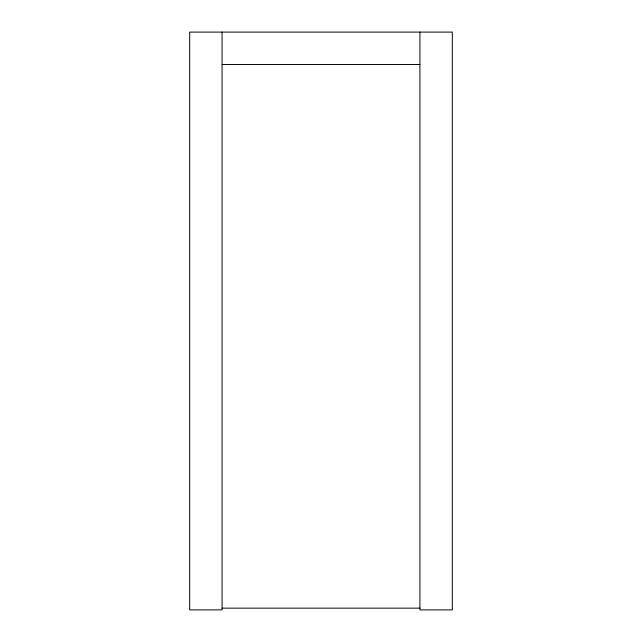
<?xml version="1.0" encoding="UTF-8"?>
<svg xmlns="http://www.w3.org/2000/svg" width="642" height="642" viewBox="0 0 642 642"><rect width="100%" height="100%" fill="white"/><g stroke="black" fill="none" stroke-linecap="round" stroke-linejoin="round"><path stroke-width="0.96" d="M222.076 64.489L419.924 64.489M222.076 608.151L419.924 608.151M419.924 32.1L419.924 609.9L452.321 609.9L452.321 32.1L189.679 32.1L189.679 609.9L222.076 609.9L222.076 32.1"/></g></svg>
